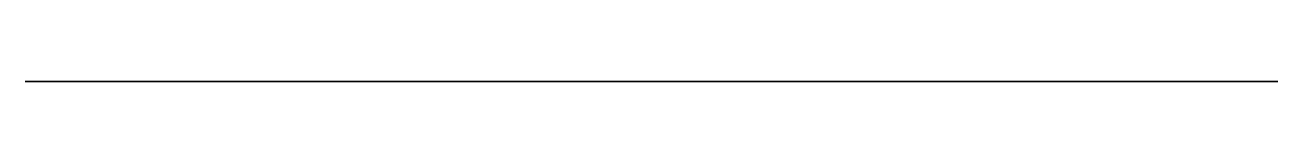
# Model space of a CAD drawing. Header units: millimetres. Extents: x 13 to 76.5, y 0 to 0.
import ezdxf

# ---------------------------------------------------------------- set-up
doc = ezdxf.new("R2010")
doc.units = ezdxf.units.MM
doc.layers.get('0').update_dxf_attribs({"color": 173, "true_color": 0x5858e1})

msp = doc.modelspace()

# ---------------------------------------------------------------- linework, layer by layer
at = {"color": 133, "true_color": 0x58c7e1}
msp.add_polyline3d([(71.956, 0, -181.888), (71.65, 0, -181.651), (71.335, 0, -181.428), (71.009, 0, -181.221), (70.841, 0, -181.125), (70.67, 0, -181.035), (70.319, 0, -180.871), (69.96, 0, -180.729), (69.592, 0, -180.609), (69.218, 0, -180.511), (68.796, 0, -180.428), (68.37, 0, -180.373), (68.334, 0, -180.369), (68.298, 0, -180.363), (68.263, 0, -180.356), (68.229, 0, -180.347), (68.196, 0, -180.337), (68.163, 0, -180.325), (68.131, 0, -180.312), (68.099, 0, -180.298), (68.069, 0, -180.282), (68.039, 0, -180.265), (68.01, 0, -180.247), (67.983, 0, -180.228), (67.956, 0, -180.208), (67.93, 0, -180.186), (67.905, 0, -180.164), (67.882, 0, -180.14), (67.859, 0, -180.116), (67.838, 0, -180.091), (67.818, 0, -180.064), (67.799, 0, -180.037), (67.781, 0, -180.009), (67.765, 0, -179.98), (67.75, 0, -179.951), (67.737, 0, -179.921), (67.724, 0, -179.89), (67.714, 0, -179.858), (67.705, 0, -179.826), (67.697, 0, -179.793), (67.691, 0, -179.76), (67.687, 0, -179.726), (67.685, 0, -179.692), (67.684, 0, -179.658), (67.684, 0, -178.937), (57.168, 0, -178.937), (57.143, 0, -178.937), (57.118, 0, -178.935), (57.093, 0, -178.932), (57.069, 0, -178.927), (57.045, 0, -178.922), (57.022, 0, -178.915), (56.999, 0, -178.908), (56.977, 0, -178.899), (56.955, 0, -178.889), (56.934, 0, -178.878), (56.914, 0, -178.866), (56.894, 0, -178.853), (56.875, 0, -178.84), (56.856, 0, -178.825), (56.838, 0, -178.81), (56.821, 0, -178.794), (56.805, 0, -178.776), (56.79, 0, -178.759), (56.775, 0, -178.74), (56.761, 0, -178.721), (56.749, 0, -178.701), (56.737, 0, -178.68), (56.726, 0, -178.659), (56.716, 0, -178.638), (56.707, 0, -178.615), (56.7, 0, -178.593), (56.693, 0, -178.569), (56.687, 0, -178.546), (56.683, 0, -178.521), (56.68, 0, -178.497), (56.678, 0, -178.472), (56.677, 0, -178.447), (56.677, 0, -177.177), (51.469, 0, -177.177), (50.558, 0, -177.165), (49.648, 0, -177.121), (48.744, 0, -177.036), (47.845, 0, -176.899), (46.712, 0, -176.668), (45.588, 0, -176.394), (43.607, 0, -175.801), (41.67, 0, -175.076), (40.539, 0, -174.583), (39.429, 0, -174.044), (37.958, 0, -173.251), (37.214, 0, -172.882), (36.834, 0, -172.72), (36.446, 0, -172.579), (35.82, 0, -172.394), (35.183, 0, -172.243), (33.894, 0, -172.016), (33.364, 0, -171.947), (32.833, 0, -171.898), (32.301, 0, -171.869), (31.768, 0, -171.859), (31.235, 0, -171.869), (30.702, 0, -171.898), (30.171, 0, -171.947), (29.641, 0, -172.016), (28.728, 0, -172.181), (27.828, 0, -172.404), (26.944, 0, -172.684), (26.079, 0, -173.02), (26.056, 0, -173.028), (26.033, 0, -173.036), (26.011, 0, -173.041), (25.988, 0, -173.045), (25.965, 0, -173.048), (25.942, 0, -173.049), (25.92, 0, -173.049), (25.898, 0, -173.048), (25.876, 0, -173.045), (25.854, 0, -173.04), (25.833, 0, -173.035), (25.812, 0, -173.028), (25.792, 0, -173.02), (25.772, 0, -173.011), (25.753, 0, -173.001), (25.734, 0, -172.99), (25.717, 0, -172.977), (25.7, 0, -172.964), (25.683, 0, -172.95), (25.668, 0, -172.934), (25.654, 0, -172.918), (25.64, 0, -172.901), (25.628, 0, -172.883), (25.617, 0, -172.865), (25.606, 0, -172.845), (25.597, 0, -172.825), (25.59, 0, -172.804), (25.583, 0, -172.783), (25.578, 0, -172.761), (25.574, 0, -172.738), (25.572, 0, -172.715), (25.571, 0, -172.691), (25.571, 0, -170.881), (13.048, 0, -170.881), (13.048, 0, -188.767), (30.191, 0, -188.767), (31.834, 0, -187.037), (57.393, 0, -187.037), (58.978, 0, -188.767), (76.481, 0, -188.767), (76.481, 0, -183.522), (76.073, 0, -183.503), (75.667, 0, -183.461), (75.264, 0, -183.398), (74.865, 0, -183.313), (74.471, 0, -183.206), (74.084, 0, -183.078), (73.704, 0, -182.929), (73.333, 0, -182.759), (72.971, 0, -182.57), (72.621, 0, -182.361), (72.282, 0, -182.133)], close=True, dxfattribs=at)

doc.saveas('drawing.dxf')
